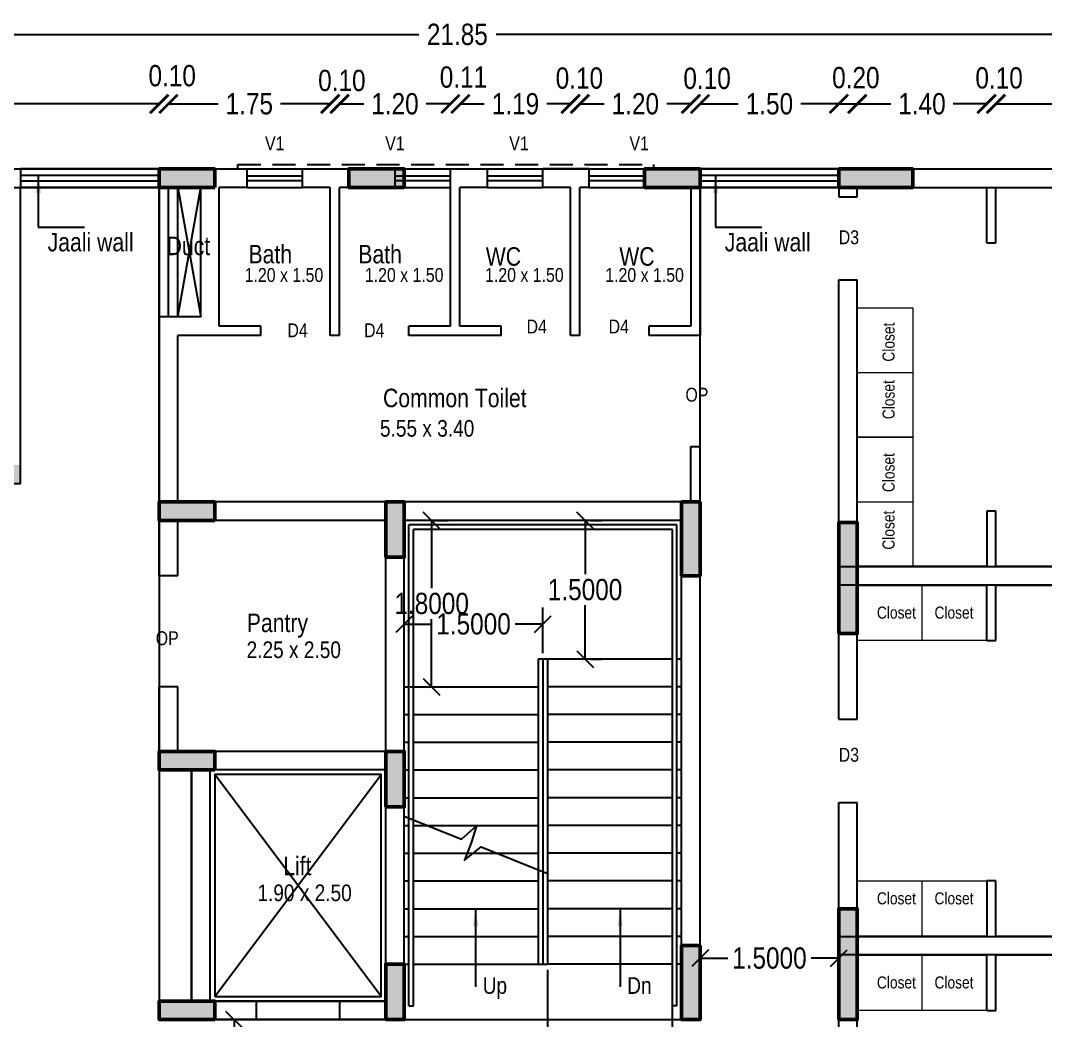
# Model space of a CAD drawing. Header units: metres. Extents: x -488 to 19274, y 1106 to 2071.
# Drawn here: x 19154.23 to 19165.32, y 1118.04 to 1128.86 of the extents above; entities that cross this region are included whole.
import ezdxf

# ---------------------------------------------------------------- set-up
doc = ezdxf.new("R2010")
doc.units = ezdxf.units.M
doc.header["$MEASUREMENT"] = 0
doc.linetypes.add('HIDDEN', pattern=[0.375, 0.25, -0.125])
for name, color, linetype in [('0 @ 1 (2)', 7, 'Continuous'), ('BLK_1_FLR_2_CARPET_AREA', 17, 'Continuous'), ('BLK_1_FLR_2_EXIT_WIDTH_DOOR', 2, 'Continuous'), ('BLK_1_FLR_2_LIFT_1', 30, 'Continuous'), ('BLK_1_FLR_2_REGULAR_ROOM_0', 117, 'Continuous'), ('WALL', 251, 'Continuous')]:
    doc.layers.add(name, color=color, linetype=linetype)
doc.layers.add('BLK_1_FLR_2_BLT_UP_AREA', color=17, linetype='Continuous', plot=False)
for name, color, linetype, lineweight in [('COL', 1, 'Continuous', 50), ('Hatch', 8, 'Continuous', 5), ('Joinery', 5, 'Continuous', 9)]:
    doc.layers.add(name, color=color, linetype=linetype, lineweight=lineweight)
doc.layers.add('DA-Furnitures', color=24, linetype='Continuous', lineweight=13, plot=False)
doc.styles.add('CODE', font='swissc.ttf', dxfattribs={"height": 0.25})
doc.styles.get("Standard").update_dxf_attribs({"font": 'swissc.ttf', "height": 0.23})
doc.dimstyles.new('OUTER', dxfattribs={"dimscale": 0, "dimtxt": 0.3, "dimasz": 0.18, "dimexe": 0.18, "dimexo": 0.0625, "dimgap": 0.09, "dimtad": 0, "dimzin": 0, "dimdsep": 46, "dimtxsty": 'CODE', "dimcen": 0.09, "dimse1": 1, "dimse2": 1, "dimclrd": 8, "dimclrt": 1, "dimadec": 0, "dimazin": 0, "dimtfac": 1, "dimtofl": 0, "dimtmove": 0, "dimatfit": 3, "dimfxl": 0, "dimtolj": 1, "dimtzin": 0, "dimarcsym": 0})
doc.dimstyles.get("Standard").update_dxf_attribs({"dimtxt": 1, "dimasz": 0.18, "dimexe": 0.18, "dimexo": 0.0625, "dimgap": 0.09, "dimtad": 0, "dimtih": 1, "dimtoh": 1, "dimdec": 4, "dimzin": 0, "dimdsep": 46, "dimtxsty": 'Standard', "dimcen": 0.09, "dimadec": 0, "dimazin": 0, "dimtfac": 1, "dimtdec": 4, "dimtofl": 0, "dimtmove": 0, "dimatfit": 3, "dimfxl": 0, "dimtolj": 1, "dimtzin": 0, "dimarcsym": 0})
doc.dimstyles.new('STANDARD$0', dxfattribs={"dimtxt": 7, "dimasz": 3, "dimexe": 3, "dimexo": 1, "dimgap": 1.5, "dimtad": 1, "dimdec": 1, "dimzin": 1, "dimdsep": 46, "dimlunit": 4, "dimtxsty": 'Standard', "dimblk": 'OBLIQUE', "dimcen": 0.09375, "dimdle": 1, "dimclrd": 8, "dimclre": 8, "dimclrt": 7, "dimadec": 1, "dimazin": 0, "dimtfac": 1, "dimtdec": 1, "dimtix": 1, "dimtmove": 2, "dimatfit": 3, "dimldrblk": 'ARCHTICK', "dimfxl": 0, "dimfrac": 2, "dimtolj": 1, "dimtzin": 0, "dimarcsym": 0})

# ---------------------------------------------------------------- blocks, each defined once
blk = doc.blocks.new('_OBLIQUE')
at = {"color": 0, "linetype": 'ByBlock'}
blk.add_line((-0.5, -0.5), (0.5, 0.5), dxfattribs=at)
blk = doc.blocks.new('*D261')
at = {"lineweight": -2}
for p, q in [((19158.678, 1123.454), (19158.678, 1122.722)), ((19158.701, 1123.454), (19158.858, 1123.454)), ((19158.678, 1121.654), (19158.678, 1122.386)), ((19158.444, 1121.654), (19158.858, 1121.654))]:
    blk.add_line(p, q, dxfattribs=at)
at = {"layer": 'Defpoints', "color": 0}
for p in [(19158.638, 1123.454), (19158.381, 1121.654), (19158.678, 1121.654)]:
    blk.add_point(p, dxfattribs=at)
at = {"lineweight": -2, "xscale": 0.18, "yscale": 0.18, "zscale": 0.18}
for p, rotation in [((19158.678, 1123.454), 90), ((19158.678, 1121.654), 270)]:
    blk.add_blockref('_OBLIQUE', p, dxfattribs=dict(at, rotation=rotation))
at = {"insert": (19158.678, 1122.554), "char_height": 0.23, "attachment_point": 5}
blk.add_mtext('\\A1;1.8000', dxfattribs=at)
blk = doc.blocks.new('*D178')
at = {"lineweight": -2}
for p, q in [((19161.581, 1118.792), (19161.581, 1118.539)), ((19163.081, 1118.792), (19163.081, 1118.539)), ((19161.581, 1118.719), (19161.881, 1118.719)), ((19163.081, 1118.719), (19162.782, 1118.719))]:
    blk.add_line(p, q, dxfattribs=at)
at = {"layer": 'Defpoints', "color": 0}
for p in [(19161.581, 1118.854), (19163.081, 1118.854), (19163.081, 1118.719)]:
    blk.add_point(p, dxfattribs=at)
at = {"lineweight": -2, "xscale": 0.18, "yscale": 0.18, "zscale": 0.18, "rotation": 180}
blk.add_blockref('_OBLIQUE', (19161.581, 1118.719), dxfattribs=at)
at = {"lineweight": -2, "xscale": 0.18, "yscale": 0.18, "zscale": 0.18}
blk.add_blockref('_OBLIQUE', (19163.081, 1118.719), dxfattribs=at)
at = {"insert": (19162.331, 1118.719), "char_height": 0.23, "attachment_point": 5}
blk.add_mtext('\\A1;1.5000', dxfattribs=at)
blk = doc.blocks.new('*D179')
at = {"lineweight": -2}
for p, q in [((19156.654, 1118.054), (19156.361, 1118.054)), ((19156.541, 1118.054), (19156.541, 1117.222)), ((19156.541, 1116.054), (19156.541, 1116.886)), ((19156.654, 1116.054), (19156.361, 1116.054))]:
    blk.add_line(p, q, dxfattribs=at)
at = {"layer": 'Defpoints', "color": 0}
for p in [(19156.541, 1118.054), (19156.716, 1118.054), (19156.716, 1116.054)]:
    blk.add_point(p, dxfattribs=at)
at = {"lineweight": -2, "xscale": 0.18, "yscale": 0.18, "zscale": 0.18}
for p, rotation in [((19156.541, 1118.054), 90), ((19156.541, 1116.054), 270)]:
    blk.add_blockref('_OBLIQUE', p, dxfattribs=dict(at, rotation=rotation))
at = {"insert": (19156.541, 1117.054), "char_height": 0.23, "attachment_point": 5}
blk.add_mtext('\\A1;2.0000', dxfattribs=at)
blk = doc.blocks.new('A$C4303148A')
at = {"layer": 'DA-Furnitures'}
for p, q in [((0.9, 3.4), (0.9, 4)), ((0.9, 0.2), (0.9, 0.8))]:
    blk.add_line(p, q, dxfattribs=at)
for points in [[(1.6, 3.4), (0.2, 3.4), (0.2, 4), (1.6, 4)], [(1.6, 0.2), (0.2, 0.2), (0.2, 0.8), (1.6, 0.8)]]:
    blk.add_lwpolyline(points, close=True, dxfattribs=at)
at = {"layer": 'Joinery'}
for p, q in [((6.6, 3.18), (6.6, 1.03)), ((6.67, 1.03), (6.67, 3.18)), ((6.73, 1.03), (6.73, 3.18)), ((6.8, 3.18), (6.8, 1.03))]:
    blk.add_line(p, q, dxfattribs=at)
at = {"layer": 'WALL'}
for p, q in [((0, 4.2), (6.8, 4.2)), ((0, 2.55), (0, 4.2)), ((6.8, 4.2), (6.8, 3.18)), ((0.2, 4), (1.6, 4)), ((0.2, 2.55), (0.2, 4)), ((1.6, 3.4), (1.6, 4)), ((1.7, 4), (6.6, 4)), ((1.7, 3.4), (1.7, 4)), ((6.6, 4), (6.6, 3.18)), ((1.6, 3.4), (1.7, 3.4)), ((6.6, 3.18), (6.8, 3.18)), ((0, 2.55), (0.2, 2.55)), ((0, 0), (0, 1.65)), ((0, 1.65), (0.2, 1.65)), ((0, 1.65), (0.2, 1.65)), ((0.2, 0.2), (0.2, 1.65)), ((6.6, 1.03), (6.6, 0.2)), ((6.6, 1.03), (6.8, 1.03)), ((6.8, 1.03), (6.8, 0)), ((1.6, 0.8), (1.6, 0.2)), ((1.7, 0.8), (1.6, 0.8)), ((1.7, 0.2), (1.7, 0.8)), ((1.6, 0.2), (0.2, 0.2)), ((6.6, 0.2), (1.7, 0.2)), ((6.8, 0), (0, 0))]:
    blk.add_line(p, q, dxfattribs=at)
blk = doc.blocks.new('A$C3B793707')
at = {"layer": 'WALL'}
blk.add_blockref('A$C4303148A', (0, 0), dxfattribs=at)
blk = doc.blocks.new('zw$52C5')
at = {"layer": 'DA-Furnitures'}
for p, q in [((0.2, 2.3), (0.8, 2.3)), ((0.2, 0.9), (0.8, 0.9))]:
    blk.add_line(p, q, dxfattribs=at)
for points in [[(0.2, 1.6), (0.2, 3), (0.8, 3), (0.8, 1.6)], [(0.2, 0.2), (0.2, 1.6), (0.8, 1.6), (0.8, 0.2)]]:
    blk.add_lwpolyline(points, close=True, dxfattribs=at)
at = {"layer": 'Joinery'}
for p, q in [((6.6, 3.18), (6.6, 1.03)), ((6.67, 1.03), (6.67, 3.18)), ((6.73, 1.03), (6.73, 3.18)), ((6.8, 3.18), (6.8, 1.03))]:
    blk.add_line(p, q, dxfattribs=at)
at = {"layer": 'WALL'}
for p, q in [((0, 4.5), (6.8, 4.5)), ((0, 4.5), (0, 4.2)), ((6.8, 4.5), (6.8, 3.18)), ((0.2, 4.3), (1.6, 4.3)), ((0.2, 4.2), (0.2, 4.3)), ((1.6, 3.7), (1.6, 4.3)), ((1.7, 4.3), (6.6, 4.3)), ((1.7, 3.7), (1.7, 4.3)), ((6.6, 4.3), (6.6, 3.18)), ((0, 4.2), (0.2, 4.2)), ((1.6, 3.7), (1.7, 3.7)), ((0, 0), (0, 3.3)), ((0, 3.3), (0.2, 3.3)), ((0, 3.3), (0.2, 3.3)), ((0.2, 0.2), (0.2, 3.3)), ((6.6, 3.18), (6.8, 3.18)), ((6.6, 1.03), (6.6, 0.2)), ((6.6, 1.03), (6.8, 1.03)), ((6.8, 1.03), (6.8, 0)), ((1.6, 0.8), (1.6, 0.2)), ((1.7, 0.8), (1.6, 0.8)), ((1.7, 0.2), (1.7, 0.8)), ((1.6, 0.2), (0.2, 0.2)), ((6.6, 0.2), (1.7, 0.2)), ((6.8, 0), (0, 0))]:
    blk.add_line(p, q, dxfattribs=at)
blk = doc.blocks.new('*D181')
at = {"lineweight": -2}
for p, q in [((19158.381, 1122.017), (19158.381, 1122.513)), ((19159.881, 1122.017), (19159.881, 1122.513)), ((19158.381, 1122.333), (19158.681, 1122.333)), ((19159.881, 1122.333), (19159.582, 1122.333))]:
    blk.add_line(p, q, dxfattribs=at)
at = {"layer": 'Defpoints', "color": 0}
for p in [(19159.881, 1122.333), (19158.381, 1121.954), (19159.881, 1121.954)]:
    blk.add_point(p, dxfattribs=at)
at = {"lineweight": -2, "xscale": 0.18, "yscale": 0.18, "zscale": 0.18, "rotation": 180}
blk.add_blockref('_OBLIQUE', (19158.381, 1122.333), dxfattribs=at)
at = {"lineweight": -2, "xscale": 0.18, "yscale": 0.18, "zscale": 0.18}
blk.add_blockref('_OBLIQUE', (19159.881, 1122.333), dxfattribs=at)
at = {"insert": (19159.131, 1122.333), "char_height": 0.23, "attachment_point": 5}
blk.add_mtext('\\A1;1.5000', dxfattribs=at)
blk = doc.blocks.new('*D182')
at = {"lineweight": -2}
for p, q in [((19160.337, 1123.454), (19160.337, 1122.872)), ((19160.399, 1123.454), (19160.517, 1123.454)), ((19160.337, 1121.954), (19160.337, 1122.536)), ((19160.399, 1121.954), (19160.517, 1121.954))]:
    blk.add_line(p, q, dxfattribs=at)
at = {"layer": 'Defpoints', "color": 0}
for p in [(19160.337, 1123.454), (19160.337, 1123.454), (19160.337, 1121.954)]:
    blk.add_point(p, dxfattribs=at)
at = {"lineweight": -2, "xscale": 0.18, "yscale": 0.18, "zscale": 0.18}
for p, rotation in [((19160.337, 1123.454), 90), ((19160.337, 1121.954), 270)]:
    blk.add_blockref('_OBLIQUE', p, dxfattribs=dict(at, rotation=rotation))
at = {"insert": (19160.337, 1122.704), "char_height": 0.23, "attachment_point": 5}
blk.add_mtext('\\A1;1.5000', dxfattribs=at)
blk = doc.blocks.new('zw$3395')
at = {"layer": 'Hatch'}
h = blk.add_hatch(color=256, dxfattribs=at)
h.dxf.hatch_style = 1
h.paths.add_polyline_path([(15.05, 12.675), (15.05, 11.475), (15.25, 11.475), (15.25, 12.675)])
h.paths.add_polyline_path([(21.65, 12.661), (21.65, 11.461), (21.85, 11.461), (21.85, 12.661)])
h.paths.add_polyline_path([(15.05, 8.5), (15.05, 7.3), (15.25, 7.3), (15.25, 8.5)])
h.paths.add_polyline_path([(21.65, 8.5), (21.65, 7.3), (21.85, 7.3), (21.85, 8.5)])
h.paths.add_polyline_path([(15.05, 4.675), (15.05, 3.475), (15.25, 3.475), (15.25, 4.675)])
h.paths.add_polyline_path([(21.65, 4.675), (21.65, 3.475), (21.85, 3.475), (21.85, 4.675)])
h.paths.add_polyline_path([(0, 3.5), (0, 3.3), (0.8, 3.3), (0.8, 3.5)])
h.paths.add_polyline_path([(4.5, 3.5), (4.5, 3.3), (5.3, 3.3), (5.3, 3.5)])
h.paths.add_polyline_path([(15.05, 16.5), (15.05, 16.3), (15.85, 16.3), (15.85, 16.5)])
h.paths.add_polyline_path([(0, 0.2), (0, 0), (0.8, 0), (0.8, 0.2)])
h.paths.add_polyline_path([(5.4, 0.2), (5.4, 0), (6.2, 0), (6.2, 0.2)])
h.paths.add_polyline_path([(0, 6.8), (0, 6.6), (0.8, 6.6), (0.8, 6.8)])
h.paths.add_polyline_path([(5.4, 6.8), (5.4, 6.6), (6.2, 6.6), (6.2, 6.8)])
h.paths.add_polyline_path([(21.05, 16.5), (21.05, 16.3), (21.85, 16.3), (21.85, 16.5)])
h.paths.add_polyline_path([(13.35, 12.1), (13.35, 12.9), (13.55, 12.9), (13.55, 12.1)])
h.paths.add_polyline_path([(4.5, 9.8), (4.5, 10), (5.3, 10), (5.3, 9.8)])
h.paths.add_polyline_path([(0, 10), (0, 9.8), (0.8, 9.8), (0.8, 10)])
h.paths.add_polyline_path([(13.35, 7.3), (13.35, 8.1), (13.55, 8.1), (13.55, 7.3)])
h.paths.add_polyline_path([(15.05, 0.2), (15.05, 0), (15.85, 0), (15.85, 0.2)])
h.paths.add_polyline_path([(21.05, 0.2), (21.05, 0), (21.85, 0), (21.85, 0.2)])
h.paths.add_polyline_path([(7.7, 5.1), (7.7, 5.3), (8.3, 5.3), (8.3, 5.1)])
h.paths.add_polyline_path([(7.7, 7.5), (7.7, 7.3), (8.3, 7.3), (8.3, 7.5)])
h.paths.add_polyline_path([(7.7, 10), (7.7, 10.2), (8.3, 10.2), (8.3, 10)])
h.paths.add_polyline_path([(10.15, 7.3), (10.15, 7.9), (10.35, 7.9), (10.35, 7.3)])
h.paths.add_polyline_path([(7.7, 0), (7.7, 0.2), (8.3, 0.2), (8.3, 0)])
h.paths.add_polyline_path([(3.1, 13.3), (3.1, 13.1), (3.7, 13.1), (3.7, 13.3)])
h.paths.add_polyline_path([(0, 13.1), (0, 13.3), (0.6, 13.3), (0.6, 13.1)])
h.paths.add_polyline_path([(5.6, 13.1), (5.6, 13.3), (6.2, 13.3), (6.2, 13.1)])
h.paths.add_polyline_path([(10.15, 10.2), (10.15, 9.6), (10.35, 9.6), (10.35, 10.2)])
h.paths.add_polyline_path([(7.7, 12.7), (7.7, 12.9), (8.3, 12.9), (8.3, 12.7)])
h.paths.add_polyline_path([(10.15, 12.3), (10.15, 12.9), (10.35, 12.9), (10.35, 12.3)])
h.paths.add_polyline_path([(12.95, 5.3), (12.95, 5.1), (13.55, 5.1), (13.55, 5.3)])
h.paths.add_polyline_path([(7.7, 16.3), (7.7, 16.5), (8.3, 16.5), (8.3, 16.3)])
h.paths.add_polyline_path([(9.75, 16.3), (9.75, 16.5), (10.35, 16.5), (10.35, 16.3)])
h.paths.add_polyline_path([(3.1, 16.3), (3.1, 16.5), (3.7, 16.5), (3.7, 16.3)])
h.paths.add_polyline_path([(0, 16.3), (0, 16.5), (0.6, 16.5), (0.6, 16.3)])
h.paths.add_polyline_path([(12.95, 16.3), (12.95, 16.5), (13.55, 16.5), (13.55, 16.3)])
h.paths.add_polyline_path([(12.95, 0), (12.95, 0.2), (13.55, 0.2), (13.55, 0)])
at = {"layer": 'COL'}
for points in [[(8.3, 16.3), (7.7, 16.3), (7.7, 16.5), (8.3, 16.5)], [(10.35, 16.3), (9.75, 16.3), (9.75, 16.5), (10.35, 16.5)], [(13.55, 16.3), (12.95, 16.3), (12.95, 16.5), (13.55, 16.5)], [(15.05, 16.5), (15.85, 16.5), (15.85, 16.3), (15.05, 16.3)], [(8.3, 12.7), (7.7, 12.7), (7.7, 12.9), (8.3, 12.9)], [(10.15, 12.3), (10.15, 12.9), (10.35, 12.9), (10.35, 12.3)], [(13.55, 12.9), (13.55, 12.1), (13.35, 12.1), (13.35, 12.9)], [(15.05, 11.475), (15.25, 11.475), (15.25, 12.675), (15.05, 12.675)], [(8.3, 10), (7.7, 10), (7.7, 10.2), (8.3, 10.2)], [(10.15, 9.6), (10.15, 10.2), (10.35, 10.2), (10.35, 9.6)], [(15.05, 7.3), (15.25, 7.3), (15.25, 8.5), (15.05, 8.5)], [(13.55, 8.1), (13.55, 7.3), (13.35, 7.3), (13.35, 8.1)], [(10.15, 7.3), (10.15, 7.9), (10.35, 7.9), (10.35, 7.3)], [(8.3, 7.3), (7.7, 7.3), (7.7, 7.5), (8.3, 7.5)]]:
    blk.add_lwpolyline(points, close=True, dxfattribs=at)
blk = doc.blocks.new('*D175')
at = {"layer": 'BLK_1_FLR_2_EXIT_WIDTH_DOOR', "color": 0, "lineweight": -2}
for p, q in [((19159.931, 1118.592), (19159.931, 1117.688)), ((19161.281, 1118.592), (19161.281, 1117.688)), ((19160.111, 1117.868), (19160.44, 1117.868)), ((19161.101, 1117.868), (19160.78, 1117.868))]:
    blk.add_line(p, q, dxfattribs=at)
at = {"layer": 'BLK_1_FLR_2_EXIT_WIDTH_DOOR', "color": 0}
for points in [[(19160.111, 1117.898), (19160.111, 1117.838), (19159.931, 1117.868)], [(19161.101, 1117.898), (19161.101, 1117.838), (19161.281, 1117.868)]]:
    blk.add_solid(points, dxfattribs=at)
at = {"layer": 'Defpoints', "color": 0}
for p in [(19159.931, 1118.654), (19161.281, 1118.654), (19161.281, 1117.868)]:
    blk.add_point(p, dxfattribs=at)
at = {"layer": 'BLK_1_FLR_2_EXIT_WIDTH_DOOR', "color": 0, "insert": (19160.61, 1117.868), "char_height": 0.23, "attachment_point": 5}
blk.add_mtext('\\A1;{\\H0.2x;1.3500}', dxfattribs=at)
blk = doc.blocks.new('_ArchTick')
at = {"const_width": 0.15}
blk.add_lwpolyline([(-0.5, -0.5), (0.5, 0.5)], dxfattribs=at)
blk = doc.blocks.new('*D399')
at = {"lineweight": -2}
for p, q in [((19148.231, 1127.958), (19151.638, 1127.958)), ((19155.731, 1127.958), (19152.324, 1127.958))]:
    blk.add_line(p, q, dxfattribs=at)
at = {"layer": 'Defpoints', "color": 0}
for p in [(19155.731, 1127.958), (19155.731, 1127.054), (19148.231, 1126.937)]:
    blk.add_point(p, dxfattribs=at)
at = {"lineweight": -2, "xscale": 0.2, "yscale": 0.2, "zscale": 0.2, "rotation": 180}
blk.add_blockref('_ArchTick', (19148.231, 1127.958), dxfattribs=at)
at = {"lineweight": -2, "xscale": 0.2, "yscale": 0.2, "zscale": 0.2}
blk.add_blockref('_ArchTick', (19155.731, 1127.958), dxfattribs=at)
at = {"insert": (19151.981, 1127.958), "char_height": 0.23, "attachment_point": 5}
blk.add_mtext('\\A1;7.50', dxfattribs=at)
blk = doc.blocks.new('*D400')
at = {"lineweight": -2}
for p, q in [((19155.731, 1127.958), (19155.531, 1127.958)), ((19155.831, 1127.958), (19156.031, 1127.958))]:
    blk.add_line(p, q, dxfattribs=at)
at = {"layer": 'Defpoints', "color": 0}
for p in [(19155.831, 1127.958), (19155.731, 1127.054), (19155.831, 1127.054)]:
    blk.add_point(p, dxfattribs=at)
at = {"lineweight": -2, "xscale": 0.2, "yscale": 0.2, "zscale": 0.2}
blk.add_blockref('_ArchTick', (19155.731, 1127.958), dxfattribs=at)
at = {"lineweight": -2, "xscale": 0.2, "yscale": 0.2, "zscale": 0.2, "rotation": 180}
blk.add_blockref('_ArchTick', (19155.831, 1127.958), dxfattribs=at)
at = {"insert": (19155.872, 1128.262), "char_height": 0.23, "attachment_point": 5}
blk.add_mtext('\\A1;0.10', dxfattribs=at)
blk = doc.blocks.new('*D401')
at = {"lineweight": -2}
for p, q in [((19155.831, 1127.958), (19156.369, 1127.958)), ((19157.581, 1127.958), (19157.043, 1127.958))]:
    blk.add_line(p, q, dxfattribs=at)
at = {"layer": 'Defpoints', "color": 0}
for p in [(19157.581, 1127.958), (19155.831, 1127.054), (19157.581, 1127.054)]:
    blk.add_point(p, dxfattribs=at)
at = {"lineweight": -2, "xscale": 0.2, "yscale": 0.2, "zscale": 0.2, "rotation": 180}
blk.add_blockref('_ArchTick', (19155.831, 1127.958), dxfattribs=at)
at = {"lineweight": -2, "xscale": 0.2, "yscale": 0.2, "zscale": 0.2}
blk.add_blockref('_ArchTick', (19157.581, 1127.958), dxfattribs=at)
at = {"insert": (19156.706, 1127.958), "char_height": 0.23, "attachment_point": 5}
blk.add_mtext('\\A1;1.75', dxfattribs=at)
blk = doc.blocks.new('*D402')
at = {"lineweight": -2}
for p, q in [((19157.581, 1127.958), (19157.381, 1127.958)), ((19157.681, 1127.958), (19157.881, 1127.958))]:
    blk.add_line(p, q, dxfattribs=at)
at = {"layer": 'Defpoints', "color": 0}
for p in [(19157.681, 1127.958), (19157.581, 1127.054), (19157.681, 1127.054)]:
    blk.add_point(p, dxfattribs=at)
at = {"lineweight": -2, "xscale": 0.2, "yscale": 0.2, "zscale": 0.2}
blk.add_blockref('_ArchTick', (19157.581, 1127.958), dxfattribs=at)
at = {"lineweight": -2, "xscale": 0.2, "yscale": 0.2, "zscale": 0.2, "rotation": 180}
blk.add_blockref('_ArchTick', (19157.681, 1127.958), dxfattribs=at)
at = {"insert": (19157.707, 1128.21), "char_height": 0.23, "attachment_point": 5}
blk.add_mtext('\\A1;0.10', dxfattribs=at)
blk = doc.blocks.new('*D403')
at = {"lineweight": -2}
for p, q in [((19157.681, 1127.958), (19157.943, 1127.958)), ((19158.881, 1127.958), (19158.62, 1127.958))]:
    blk.add_line(p, q, dxfattribs=at)
at = {"layer": 'Defpoints', "color": 0}
for p in [(19158.881, 1127.958), (19157.681, 1127.054), (19158.881, 1127.054)]:
    blk.add_point(p, dxfattribs=at)
at = {"lineweight": -2, "xscale": 0.2, "yscale": 0.2, "zscale": 0.2, "rotation": 180}
blk.add_blockref('_ArchTick', (19157.681, 1127.958), dxfattribs=at)
at = {"lineweight": -2, "xscale": 0.2, "yscale": 0.2, "zscale": 0.2}
blk.add_blockref('_ArchTick', (19158.881, 1127.958), dxfattribs=at)
at = {"insert": (19158.281, 1127.958), "char_height": 0.23, "attachment_point": 5}
blk.add_mtext('\\A1;1.20', dxfattribs=at)
blk = doc.blocks.new('*D404')
at = {"lineweight": -2}
for p, q in [((19158.881, 1127.958), (19158.681, 1127.958)), ((19158.989, 1127.958), (19159.189, 1127.958))]:
    blk.add_line(p, q, dxfattribs=at)
at = {"layer": 'Defpoints', "color": 0}
for p in [(19158.989, 1127.958), (19158.881, 1127.054), (19158.989, 1127.054)]:
    blk.add_point(p, dxfattribs=at)
at = {"lineweight": -2, "xscale": 0.2, "yscale": 0.2, "zscale": 0.2}
blk.add_blockref('_ArchTick', (19158.881, 1127.958), dxfattribs=at)
at = {"lineweight": -2, "xscale": 0.2, "yscale": 0.2, "zscale": 0.2, "rotation": 180}
blk.add_blockref('_ArchTick', (19158.989, 1127.958), dxfattribs=at)
at = {"insert": (19159.022, 1128.247), "char_height": 0.23, "attachment_point": 5}
blk.add_mtext('\\A1;0.11', dxfattribs=at)
blk = doc.blocks.new('*D405')
at = {"lineweight": -2}
for p, q in [((19158.989, 1127.958), (19159.247, 1127.958)), ((19160.181, 1127.958), (19159.923, 1127.958))]:
    blk.add_line(p, q, dxfattribs=at)
at = {"layer": 'Defpoints', "color": 0}
for p in [(19160.181, 1127.958), (19158.989, 1127.054), (19160.181, 1127.054)]:
    blk.add_point(p, dxfattribs=at)
at = {"lineweight": -2, "xscale": 0.2, "yscale": 0.2, "zscale": 0.2, "rotation": 180}
blk.add_blockref('_ArchTick', (19158.989, 1127.958), dxfattribs=at)
at = {"lineweight": -2, "xscale": 0.2, "yscale": 0.2, "zscale": 0.2}
blk.add_blockref('_ArchTick', (19160.181, 1127.958), dxfattribs=at)
at = {"insert": (19159.585, 1127.958), "char_height": 0.23, "attachment_point": 5}
blk.add_mtext('\\A1;1.19', dxfattribs=at)
blk = doc.blocks.new('*D406')
at = {"lineweight": -2}
for p, q in [((19160.181, 1127.958), (19159.981, 1127.958)), ((19160.281, 1127.958), (19160.481, 1127.958))]:
    blk.add_line(p, q, dxfattribs=at)
at = {"layer": 'Defpoints', "color": 0}
for p in [(19160.281, 1127.958), (19160.181, 1127.054), (19160.281, 1127.054)]:
    blk.add_point(p, dxfattribs=at)
at = {"lineweight": -2, "xscale": 0.2, "yscale": 0.2, "zscale": 0.2}
blk.add_blockref('_ArchTick', (19160.181, 1127.958), dxfattribs=at)
at = {"lineweight": -2, "xscale": 0.2, "yscale": 0.2, "zscale": 0.2, "rotation": 180}
blk.add_blockref('_ArchTick', (19160.281, 1127.958), dxfattribs=at)
at = {"insert": (19160.276, 1128.236), "char_height": 0.23, "attachment_point": 5}
blk.add_mtext('\\A1;0.10', dxfattribs=at)
blk = doc.blocks.new('*D407')
at = {"lineweight": -2}
for p, q in [((19160.281, 1127.958), (19160.543, 1127.958)), ((19161.481, 1127.958), (19161.22, 1127.958))]:
    blk.add_line(p, q, dxfattribs=at)
at = {"layer": 'Defpoints', "color": 0}
for p in [(19161.481, 1127.958), (19160.281, 1127.054), (19161.481, 1127.054)]:
    blk.add_point(p, dxfattribs=at)
at = {"lineweight": -2, "xscale": 0.2, "yscale": 0.2, "zscale": 0.2, "rotation": 180}
blk.add_blockref('_ArchTick', (19160.281, 1127.958), dxfattribs=at)
at = {"lineweight": -2, "xscale": 0.2, "yscale": 0.2, "zscale": 0.2}
blk.add_blockref('_ArchTick', (19161.481, 1127.958), dxfattribs=at)
at = {"insert": (19160.881, 1127.958), "char_height": 0.23, "attachment_point": 5}
blk.add_mtext('\\A1;1.20', dxfattribs=at)
blk = doc.blocks.new('*D408')
at = {"lineweight": -2}
for p, q in [((19161.481, 1127.958), (19161.281, 1127.958)), ((19161.581, 1127.958), (19161.781, 1127.958))]:
    blk.add_line(p, q, dxfattribs=at)
at = {"layer": 'Defpoints', "color": 0}
for p in [(19161.581, 1127.958), (19161.481, 1127.054), (19161.581, 1127.054)]:
    blk.add_point(p, dxfattribs=at)
at = {"lineweight": -2, "xscale": 0.2, "yscale": 0.2, "zscale": 0.2}
blk.add_blockref('_ArchTick', (19161.481, 1127.958), dxfattribs=at)
at = {"lineweight": -2, "xscale": 0.2, "yscale": 0.2, "zscale": 0.2, "rotation": 180}
blk.add_blockref('_ArchTick', (19161.581, 1127.958), dxfattribs=at)
at = {"insert": (19161.657, 1128.233), "char_height": 0.23, "attachment_point": 5}
blk.add_mtext('\\A1;0.10', dxfattribs=at)
blk = doc.blocks.new('*D409')
at = {"lineweight": -2}
for p, q in [((19161.581, 1127.958), (19161.993, 1127.958)), ((19163.081, 1127.958), (19162.67, 1127.958))]:
    blk.add_line(p, q, dxfattribs=at)
at = {"layer": 'Defpoints', "color": 0}
for p in [(19163.081, 1127.958), (19161.581, 1127.054), (19163.081, 1127.054)]:
    blk.add_point(p, dxfattribs=at)
at = {"lineweight": -2, "xscale": 0.2, "yscale": 0.2, "zscale": 0.2, "rotation": 180}
blk.add_blockref('_ArchTick', (19161.581, 1127.958), dxfattribs=at)
at = {"lineweight": -2, "xscale": 0.2, "yscale": 0.2, "zscale": 0.2}
blk.add_blockref('_ArchTick', (19163.081, 1127.958), dxfattribs=at)
at = {"insert": (19162.331, 1127.958), "char_height": 0.23, "attachment_point": 5}
blk.add_mtext('\\A1;1.50', dxfattribs=at)
blk = doc.blocks.new('*D410')
at = {"lineweight": -2}
blk.add_line((19163.081, 1127.958), (19163.281, 1127.958), dxfattribs=at)
at = {"layer": 'Defpoints', "color": 0}
for p in [(19163.281, 1127.958), (19163.081, 1127.054), (19163.281, 1127.054)]:
    blk.add_point(p, dxfattribs=at)
at = {"lineweight": -2, "xscale": 0.2, "yscale": 0.2, "zscale": 0.2, "rotation": 180}
blk.add_blockref('_ArchTick', (19163.081, 1127.958), dxfattribs=at)
at = {"lineweight": -2, "xscale": 0.2, "yscale": 0.2, "zscale": 0.2}
blk.add_blockref('_ArchTick', (19163.281, 1127.958), dxfattribs=at)
at = {"insert": (19163.266, 1128.241), "char_height": 0.23, "attachment_point": 5}
blk.add_mtext('\\A1;0.20', dxfattribs=at)
blk = doc.blocks.new('*D411')
at = {"lineweight": -2}
for p, q in [((19163.281, 1127.958), (19163.643, 1127.958)), ((19164.681, 1127.958), (19164.32, 1127.958))]:
    blk.add_line(p, q, dxfattribs=at)
at = {"layer": 'Defpoints', "color": 0}
for p in [(19164.681, 1127.958), (19163.281, 1127.054), (19164.681, 1127.054)]:
    blk.add_point(p, dxfattribs=at)
at = {"lineweight": -2, "xscale": 0.2, "yscale": 0.2, "zscale": 0.2, "rotation": 180}
blk.add_blockref('_ArchTick', (19163.281, 1127.958), dxfattribs=at)
at = {"lineweight": -2, "xscale": 0.2, "yscale": 0.2, "zscale": 0.2}
blk.add_blockref('_ArchTick', (19164.681, 1127.958), dxfattribs=at)
at = {"insert": (19163.981, 1127.958), "char_height": 0.23, "attachment_point": 5}
blk.add_mtext('\\A1;1.40', dxfattribs=at)
blk = doc.blocks.new('*D412')
at = {"lineweight": -2}
for p, q in [((19164.681, 1127.958), (19164.481, 1127.958)), ((19164.781, 1127.958), (19164.981, 1127.958))]:
    blk.add_line(p, q, dxfattribs=at)
at = {"layer": 'Defpoints', "color": 0}
for p in [(19164.781, 1127.958), (19164.681, 1127.054), (19164.781, 1127.054)]:
    blk.add_point(p, dxfattribs=at)
at = {"lineweight": -2, "xscale": 0.2, "yscale": 0.2, "zscale": 0.2}
blk.add_blockref('_ArchTick', (19164.681, 1127.958), dxfattribs=at)
at = {"lineweight": -2, "xscale": 0.2, "yscale": 0.2, "zscale": 0.2, "rotation": 180}
blk.add_blockref('_ArchTick', (19164.781, 1127.958), dxfattribs=at)
at = {"insert": (19164.815, 1128.238), "char_height": 0.23, "attachment_point": 5}
blk.add_mtext('\\A1;0.10', dxfattribs=at)
blk = doc.blocks.new('*D413')
at = {"lineweight": -2}
for p, q in [((19164.781, 1127.958), (19166.886, 1127.958)), ((19169.681, 1127.958), (19167.576, 1127.958))]:
    blk.add_line(p, q, dxfattribs=at)
at = {"layer": 'Defpoints', "color": 0}
for p in [(19169.681, 1127.958), (19164.781, 1127.054), (19169.681, 1127.054)]:
    blk.add_point(p, dxfattribs=at)
at = {"lineweight": -2, "xscale": 0.2, "yscale": 0.2, "zscale": 0.2, "rotation": 180}
blk.add_blockref('_ArchTick', (19164.781, 1127.958), dxfattribs=at)
at = {"lineweight": -2, "xscale": 0.2, "yscale": 0.2, "zscale": 0.2}
blk.add_blockref('_ArchTick', (19169.681, 1127.958), dxfattribs=at)
at = {"insert": (19167.231, 1127.958), "char_height": 0.23, "attachment_point": 5}
blk.add_mtext('\\A1;4.90', dxfattribs=at)
blk = doc.blocks.new('*D416')
at = {"lineweight": -2}
for p, q in [((19148.031, 1128.709), (19158.539, 1128.709)), ((19169.881, 1128.709), (19159.374, 1128.709))]:
    blk.add_line(p, q, dxfattribs=at)
at = {"layer": 'Defpoints', "color": 0}
for p in [(19169.881, 1128.709), (19148.031, 1127.254), (19169.881, 1127.254)]:
    blk.add_point(p, dxfattribs=at)
at = {"lineweight": -2, "xscale": 0.2, "yscale": 0.2, "zscale": 0.2, "rotation": 180}
blk.add_blockref('_ArchTick', (19148.031, 1128.709), dxfattribs=at)
at = {"lineweight": -2, "xscale": 0.2, "yscale": 0.2, "zscale": 0.2}
blk.add_blockref('_ArchTick', (19169.881, 1128.709), dxfattribs=at)
at = {"insert": (19158.956, 1128.709), "char_height": 0.23, "attachment_point": 5}
blk.add_mtext('\\A1;21.85', dxfattribs=at)

msp = doc.modelspace()

# ---------------------------------------------------------------- linework, layer by layer
at = {"linetype": 'HIDDEN'}
for p, q in [((19156.58128, 1127.30427), (19161.08128, 1127.30427)), ((19156.58128, 1127.25427), (19156.58128, 1127.30427)), ((19161.08128, 1127.25427), (19161.08128, 1127.30427)), ((19159.93128, 1121.95427), (19159.83128, 1121.95427))]:
    msp.add_line(p, q, dxfattribs=at)
for p, q in [((19148.03128, 1127.25427), (19154.23128, 1127.25427)), ((19155.73128, 1127.25427), (19154.23128, 1127.25427)), ((19154.23128, 1127.25427), (19154.23128, 1127.05427)), ((19155.73128, 1127.25427), (19156.68128, 1127.25427)), ((19155.73128, 1127.25427), (19155.93128, 1127.25427)), ((19155.73128, 1127.05427), (19155.73128, 1127.25427)), ((19156.68128, 1127.25427), (19157.28128, 1127.25427)), ((19156.68128, 1127.05427), (19156.68128, 1127.25427)), ((19157.28128, 1127.25427), (19158.28128, 1127.25427)), ((19157.28128, 1127.05427), (19157.28128, 1127.25427)), ((19158.28128, 1127.25427), (19158.28128, 1127.05427)), ((19158.28128, 1127.25427), (19158.88128, 1127.25427)), ((19158.88128, 1127.25427), (19159.28128, 1127.25427)), ((19158.88128, 1125.55427), (19158.88128, 1127.25427)), ((19159.28128, 1127.25427), (19159.88128, 1127.25427)), ((19159.28128, 1127.05427), (19159.28128, 1127.25427)), ((19160.38128, 1127.25427), (19159.88128, 1127.25427)), ((19159.88128, 1127.05427), (19159.88128, 1127.25427)), ((19160.38128, 1127.25427), (19160.98128, 1127.25427)), ((19160.38128, 1127.05427), (19160.38128, 1127.25427)), ((19161.58128, 1127.25427), (19160.98128, 1127.25427)), ((19160.98128, 1127.05427), (19160.98128, 1127.25427)), ((19163.08128, 1127.25427), (19161.58128, 1127.25427)), ((19161.58128, 1127.25427), (19161.58128, 1125.45427)), ((19155.73128, 1127.18427), (19154.23128, 1127.18427)), ((19155.73128, 1127.12427), (19154.23128, 1127.12427)), ((19156.68128, 1127.17927), (19157.28128, 1127.17927)), ((19156.68128, 1127.12927), (19157.28128, 1127.12927)), ((19158.28128, 1127.17927), (19158.88128, 1127.17927)), ((19158.28128, 1127.12927), (19158.88128, 1127.12927)), ((19159.28128, 1127.17927), (19159.88128, 1127.17927)), ((19159.28128, 1127.12927), (19159.88128, 1127.12927)), ((19160.38128, 1127.17927), (19160.98128, 1127.17927)), ((19160.38128, 1127.12927), (19160.98128, 1127.12927)), ((19163.08128, 1127.18427), (19161.58128, 1127.18427)), ((19163.08128, 1127.12427), (19161.58128, 1127.12427)), ((19148.23128, 1127.05427), (19154.23128, 1127.05427)), ((19155.73128, 1127.05427), (19154.23128, 1127.05427)), ((19155.73128, 1125.65427), (19155.73128, 1127.05427)), ((19156.18128, 1127.05427), (19155.73128, 1127.05427)), ((19155.83128, 1125.65427), (19155.83128, 1127.05427)), ((19155.93128, 1125.65427), (19155.93128, 1127.05427)), ((19155.93128, 1127.05427), (19156.18128, 1125.65427)), ((19155.93128, 1125.65427), (19156.18128, 1127.05427)), ((19156.18128, 1125.65427), (19156.18128, 1127.05427)), ((19156.68128, 1127.05427), (19156.38128, 1127.05427)), ((19156.38128, 1125.55427), (19156.38128, 1127.05427)), ((19156.68128, 1127.05427), (19157.28128, 1127.05427)), ((19157.58128, 1127.05427), (19157.28128, 1127.05427)), ((19157.58128, 1125.45427), (19157.58128, 1127.05427)), ((19158.28128, 1127.05427), (19157.68128, 1127.05427)), ((19157.68128, 1125.45427), (19157.68128, 1127.05427)), ((19158.28128, 1127.05427), (19158.88128, 1127.05427)), ((19159.28128, 1127.05427), (19158.98128, 1127.05427)), ((19158.98128, 1125.55427), (19158.98128, 1127.05427)), ((19159.28128, 1127.05427), (19159.88128, 1127.05427)), ((19160.18128, 1127.05427), (19159.88128, 1127.05427)), ((19160.18128, 1125.45427), (19160.18128, 1127.05427)), ((19160.28128, 1125.45427), (19160.28128, 1127.05427)), ((19160.38128, 1127.05427), (19160.28128, 1127.05427)), ((19160.38128, 1127.05427), (19160.98128, 1127.05427)), ((19161.48128, 1127.05427), (19160.98128, 1127.05427)), ((19161.48128, 1127.05427), (19161.48128, 1125.55427)), ((19163.08128, 1127.05427), (19161.58128, 1127.05427)), ((19155.73128, 1125.65427), (19155.73128, 1125.45427)), ((19156.18128, 1125.65427), (19155.73128, 1125.65427)), ((19155.73128, 1122.85427), (19155.73128, 1125.65427)), ((19156.83128, 1125.55427), (19156.38128, 1125.55427)), ((19156.83128, 1125.45427), (19156.83128, 1125.55427)), ((19158.43128, 1125.45427), (19158.43128, 1125.55427)), ((19158.88128, 1125.55427), (19158.43128, 1125.55427)), ((19159.43128, 1125.55427), (19158.98128, 1125.55427)), ((19159.43128, 1125.45427), (19159.43128, 1125.55427)), ((19161.03128, 1125.45427), (19161.03128, 1125.55427)), ((19161.48128, 1125.55427), (19161.03128, 1125.55427)), ((19156.83128, 1125.45427), (19155.93128, 1125.45427)), ((19155.93128, 1123.65427), (19155.93128, 1125.45427)), ((19157.68128, 1125.45427), (19157.58128, 1125.45427)), ((19159.43128, 1125.45427), (19158.43128, 1125.45427)), ((19160.28128, 1125.45427), (19160.18128, 1125.45427)), ((19161.58128, 1125.45427), (19161.03128, 1125.45427)), ((19161.47968, 1124.25427), (19161.57968, 1124.25427)), ((19161.48128, 1123.65427), (19161.48128, 1124.25427)), ((19161.58128, 1123.45427), (19161.58128, 1124.25427)), ((19161.48128, 1123.65427), (19155.93128, 1123.65427)), ((19155.93128, 1122.85427), (19155.93128, 1123.45427)), ((19158.18128, 1123.45427), (19155.93128, 1123.45427)), ((19158.18128, 1120.95427), (19158.18128, 1123.45427)), ((19161.38128, 1123.45427), (19158.38128, 1123.45427)), ((19158.38128, 1118.05427), (19158.38128, 1123.45427)), ((19161.38128, 1118.05427), (19161.38128, 1123.45427)), ((19161.58128, 1118.05427), (19161.58128, 1123.45427)), ((19161.33128, 1123.40427), (19158.43128, 1123.40427)), ((19158.43128, 1118.20427), (19158.43128, 1123.40427)), ((19161.28128, 1123.35427), (19158.48128, 1123.35427)), ((19158.48128, 1118.20427), (19158.48128, 1123.35427)), ((19161.28128, 1118.20427), (19161.28128, 1123.35427)), ((19161.33128, 1118.20427), (19161.33128, 1123.40427)), ((19155.93128, 1122.85427), (19155.73128, 1122.85427)), ((19159.83128, 1121.95427), (19159.83128, 1118.65427)), ((19159.88128, 1121.95427), (19159.88128, 1118.65427)), ((19159.93128, 1121.95427), (19159.93128, 1118.65427)), ((19161.28128, 1121.95427), (19159.93128, 1121.95427)), ((19161.38128, 1121.95427), (19161.33128, 1121.95427)), ((19155.93128, 1121.65427), (19155.73128, 1121.65427)), ((19155.73128, 1120.75427), (19155.73128, 1121.65427)), ((19155.93128, 1120.95427), (19155.93128, 1121.65427)), ((19155.93128, 1120.95427), (19155.93128, 1121.65427)), ((19158.38128, 1121.65427), (19158.43128, 1121.65427)), ((19158.48128, 1121.65427), (19159.83128, 1121.65427)), ((19161.28128, 1121.65427), (19159.93128, 1121.65427)), ((19161.38128, 1121.65427), (19161.33128, 1121.65427)), ((19158.38128, 1121.35427), (19158.43128, 1121.35427)), ((19158.48128, 1121.35427), (19159.83128, 1121.35427)), ((19161.28128, 1121.35427), (19159.93128, 1121.35427)), ((19161.38128, 1121.35427), (19161.33128, 1121.35427)), ((19158.38128, 1121.05427), (19158.43128, 1121.05427)), ((19158.48128, 1121.05427), (19159.83128, 1121.05427)), ((19161.28128, 1121.05427), (19159.93128, 1121.05427)), ((19161.38128, 1121.05427), (19161.33128, 1121.05427)), ((19158.18128, 1120.95427), (19155.93128, 1120.95427)), ((19156.08128, 1120.75427), (19155.73128, 1120.75427)), ((19156.08128, 1118.25427), (19156.08128, 1120.75427)), ((19158.18128, 1120.75427), (19156.28128, 1120.75427)), ((19156.28128, 1118.25427), (19156.28128, 1120.75427)), ((19156.33128, 1118.30427), (19158.13128, 1120.70427)), ((19158.13128, 1118.30427), (19156.33128, 1120.70427)), ((19158.18128, 1118.25427), (19158.18128, 1120.75427)), ((19158.38128, 1120.75427), (19158.43128, 1120.75427)), ((19158.48128, 1120.75427), (19159.83128, 1120.75427)), ((19161.28128, 1120.75427), (19159.93128, 1120.75427)), ((19161.38128, 1120.75427), (19161.33128, 1120.75427)), ((19158.38128, 1120.45427), (19158.43128, 1120.45427)), ((19158.48128, 1120.45427), (19159.83128, 1120.45427)), ((19161.28128, 1120.45427), (19159.93128, 1120.45427)), ((19161.38128, 1120.45427), (19161.33128, 1120.45427)), ((19158.38128, 1120.15427), (19158.43128, 1120.15427)), ((19158.48128, 1120.15427), (19159.83128, 1120.15427)), ((19161.28128, 1120.15427), (19159.93128, 1120.15427)), ((19161.38128, 1120.15427), (19161.33128, 1120.15427)), ((19158.38128, 1119.85427), (19158.43128, 1119.85427)), ((19158.48128, 1119.85427), (19159.83128, 1119.85427)), ((19161.28128, 1119.85427), (19159.93128, 1119.85427)), ((19161.38128, 1119.85427), (19161.33128, 1119.85427)), ((19158.38128, 1119.55427), (19158.43128, 1119.55427)), ((19158.48128, 1119.55427), (19159.83128, 1119.55427)), ((19161.28128, 1119.55427), (19159.93128, 1119.55427)), ((19161.38128, 1119.55427), (19161.33128, 1119.55427)), ((19158.38128, 1119.25427), (19158.43128, 1119.25427)), ((19158.48128, 1119.25427), (19159.83128, 1119.25427)), ((19161.28128, 1119.25427), (19159.93128, 1119.25427)), ((19161.38128, 1119.25427), (19161.33128, 1119.25427)), ((19158.38128, 1118.95427), (19158.43128, 1118.95427)), ((19158.48128, 1118.95427), (19159.83128, 1118.95427)), ((19161.28128, 1118.95427), (19159.93128, 1118.95427)), ((19161.38128, 1118.95427), (19161.33128, 1118.95427)), ((19158.38128, 1118.65427), (19158.43128, 1118.65427)), ((19158.48128, 1118.65427), (19159.83128, 1118.65427)), ((19159.83128, 1118.65427), (19159.93128, 1118.65427)), ((19161.28128, 1118.65427), (19159.93128, 1118.65427)), ((19161.38128, 1118.65427), (19161.33128, 1118.65427)), ((19156.08128, 1118.25427), (19155.73128, 1118.25427)), ((19155.73128, 1118.25427), (19155.73128, 1118.05427)), ((19156.78128, 1118.25427), (19156.28128, 1118.25427)), ((19157.68128, 1118.25427), (19156.78128, 1118.25427)), ((19156.78128, 1118.25427), (19156.78128, 1118.05427)), ((19158.18128, 1118.25427), (19157.68128, 1118.25427)), ((19157.68128, 1118.25427), (19157.68128, 1118.05427)), ((19158.43128, 1118.20427), (19158.48128, 1118.20427)), ((19161.33128, 1118.20427), (19161.28128, 1118.20427)), ((19156.78128, 1118.05427), (19155.73128, 1118.05427)), ((19157.68128, 1118.05427), (19156.78128, 1118.05427)), ((19158.38128, 1118.05427), (19157.68128, 1118.05427)), ((19161.58128, 1118.05427), (19161.38128, 1118.05427))]:
    msp.add_line(p, q)
msp.add_lwpolyline([(19156.33128, 1118.30427), (19158.13128, 1118.30427), (19158.13128, 1120.70427), (19156.33128, 1120.70427)], close=True)
msp.add_lwpolyline([(19158.38128, 1120.25521), (19158.99993, 1120.00775), (19159.16173, 1120.14976), (19159.10628, 1119.96521), (19159.03386, 1119.78066), (19159.21264, 1119.92267), (19159.93128, 1119.63521)])
at = {"layer": 'BLK_1_FLR_2_BLT_UP_AREA', "color": 17}
msp.add_lwpolyline([(19169.88128, 1110.75427), (19161.38128, 1110.75427), (19161.38128, 1115.85427), (19155.93128, 1115.85427), (19155.93128, 1110.75427), (19148.03128, 1110.75427), (19148.03128, 1127.25427), (19169.88128, 1127.25427)], close=True, dxfattribs=at)
at = {"layer": 'BLK_1_FLR_2_CARPET_AREA', "color": 17}
msp.add_lwpolyline([(19169.68128, 1127.05427), (19169.68128, 1110.95427), (19161.58128, 1110.95427), (19161.58128, 1116.05427), (19155.73128, 1116.05427), (19155.73128, 1110.95426), (19148.23128, 1110.95426), (19148.23128, 1123.85427), (19154.23128, 1123.85427), (19154.23128, 1127.05427), (19155.73128, 1127.05427), (19155.73128, 1118.05427), (19161.58128, 1118.05427), (19161.58128, 1127.05427), (19169.68128, 1127.05427)], close=True, dxfattribs=at)
at = {"layer": 'BLK_1_FLR_2_LIFT_1'}
msp.add_lwpolyline([(19158.18128, 1120.75427), (19156.08128, 1120.75427), (19156.08128, 1118.25427), (19158.18128, 1118.25427)], close=True, dxfattribs=at)
at = {"layer": 'BLK_1_FLR_2_REGULAR_ROOM_0', "color": 2}
msp.add_lwpolyline([(19169.68128, 1127.05427), (19169.68128, 1110.95427), (19161.58128, 1110.95427), (19161.58128, 1116.05427), (19155.73128, 1116.05427), (19155.73128, 1110.95426), (19148.23128, 1110.95426), (19148.23128, 1123.85427), (19154.23128, 1123.85427), (19154.23128, 1127.05427), (19155.73128, 1127.05427), (19155.73128, 1118.05427), (19161.58128, 1118.05427), (19161.58128, 1127.05427), (19169.68128, 1127.05427)], close=True, dxfattribs=at)

# ---------------------------------------------------------------- block references
for name, p in [('zw$3395', (19148.03128, 1110.75427)), ('zw$52C5', (19163.08128, 1122.75427)), ('A$C3B793707', (19163.08128, 1118.75427)), ('A$C3B793707', (19163.08128, 1114.75427))]:
    msp.add_blockref(name, p)

# ---------------------------------------------------------------- texts
for s, insert, char_height, width, attachment_point in [('V1', (19156.87592, 1127.60621), 0.15, 0.3942709, 1), ('V1', (19158.17592, 1127.60621), 0.15, 0.3942709, 1), ('V1', (19159.5177, 1127.60621), 0.15, 0.3942709, 1), ('V1', (19160.8177, 1127.60621), 0.15, 0.3942709, 1), ('Jaali wall', (19154.52505, 1126.56306), 0.2, 3.8320968, 1), ('Jaali wall', (19161.84843, 1126.56306), 0.2, 3.8320968, 1), ('D3', (19163.08061, 1126.59076), 0.15, 0.3942709, 1), ('Duct', (19155.81173, 1126.52209), 0.2, 3.8320968, 1), ('Bath', (19156.69721, 1126.23072), 0.2, 3.8320968, 7), ('Bath', (19157.88472, 1126.23072), 0.2, 3.8320968, 7), ('WC', (19159.26352, 1126.20542), 0.2, 3.8320968, 7), ('WC', (19160.70754, 1126.20542), 0.2, 3.8320968, 7), ('1.20 x 1.50', (19157.506, 1126.03073), 0.15, 3.8320968, 9), ('1.20 x 1.50', (19158.806, 1126.03073), 0.15, 3.8320968, 9), ('1.20 x 1.50', (19160.106, 1126.03073), 0.15, 3.8320968, 9), ('1.20 x 1.50', (19161.406, 1126.03073), 0.15, 3.8320968, 9), ('D4', (19157.11799, 1125.58476), 0.15, 0.3942709, 1), ('D4', (19157.94758, 1125.58476), 0.15, 0.3942709, 1), ('D4', (19159.70467, 1125.62537), 0.15, 0.3942709, 1), ('D4', (19160.59197, 1125.62537), 0.15, 0.3942709, 1), ('Common Toilet', (19159.70509, 1124.87812), 0.2, 3.8320968, 3), ('OP', (19161.42282, 1124.88811), 0.15, 0.3942709, 1), ('{5.55} x 3.40', (19158.11883, 1124.35673), 0.18, 1.5896265, 7), ('Pantry', (19156.67898, 1122.44559), 0.2, 3.8320968, 1), ('Closet', (19163.91571, 1122.38967), 0.13, 3.8320968, 9), ('Closet', (19164.53824, 1122.38967), 0.13, 3.8320968, 9), ('OP', (19155.69394, 1122.25427), 0.15, 0.3942709, 1), ('2.25 x 2.50', (19157.69711, 1121.96231), 0.18, 1.5896265, 9), ('D3', (19163.08061, 1120.99374), 0.15, 0.3942709, 1), ('Lift', (19157.07228, 1119.81632), 0.2, 3.8320968, 1), ('1.90 x 2.50', (19157.81392, 1119.33304), 0.18, 1.5896265, 9), ('Closet', (19163.91571, 1119.29917), 0.13, 3.8320968, 9), ('Closet', (19164.53824, 1119.29917), 0.13, 3.8320968, 9), ('Up', (19159.49363, 1118.51303), 0.18, 3.8320968, 3), ('Dn', (19161.05653, 1118.51303), 0.18, 3.8320968, 3), ('Closet', (19163.91571, 1118.38967), 0.13, 3.8320968, 9), ('Closet', (19164.53824, 1118.38967), 0.13, 3.8320968, 9)]:
    msp.add_mtext(s, dxfattribs=dict(insert=insert, char_height=char_height, width=width, attachment_point=attachment_point))
at = {"char_height": 0.13, "width": 3.8320968, "attachment_point": 9, "rotation": 90}
for insert in [(19163.68638, 1125.59254), (19163.68638, 1124.97002), (19163.68638, 1124.18129), (19163.68638, 1123.55877)]:
    msp.add_mtext('Closet', dxfattribs=dict(at, insert=insert))

# ---------------------------------------------------------------- dimensions: what is measured, and where the dimension line sits
for base, p1, p2, picture, middle in [((19158.67761, 1121.65427), (19158.63818, 1123.45427), (19158.38128, 1121.65427), '*D261', (19158.67761, 1122.55427)), ((19160.33678, 1123.45427), (19160.33678, 1121.95427), (19160.33678, 1123.45427), '*D182', (19160.33678, 1122.70427)), ((19156.54097, 1118.05427), (19156.71603, 1116.05427), (19156.71603, 1118.05427), '*D179', (19156.54097, 1117.05427))]:
    dim = msp.add_linear_dim(base=base, p1=p1, p2=p2, angle=90, dimstyle='Standard', override={"dimtxt": 0.2, "dimgap": 0.05, "dimtad": 0, "dimblk": 'OBLIQUE', "dimclrd": 256, "dimclre": 256, "dimclrt": 256})
    dim.commit()
    dim.dimension.update_dxf_attribs({"geometry": picture, "text_midpoint": middle})
dim = msp.add_aligned_dim(p1=(19158.38128, 1121.95427), p2=(19159.88128, 1121.95427), distance=0.37842, dimstyle='Standard', override={"dimtxt": 0.2, "dimgap": 0.05, "dimtad": 0, "dimblk": 'OBLIQUE', "dimclrd": 256, "dimclre": 256, "dimclrt": 256})
dim.commit()
dim.dimension.update_dxf_attribs({"geometry": '*D181', "text_midpoint": (19159.13128, 1122.33269)})
dim = msp.add_linear_dim(base=(19163.08128, 1118.71856), p1=(19161.58128, 1118.85427), p2=(19163.08128, 1118.85427), dimstyle='Standard', override={"dimtxt": 0.2, "dimgap": 0.05, "dimtad": 0, "dimblk": 'OBLIQUE', "dimclrd": 256, "dimclre": 256, "dimclrt": 256})
dim.commit()
dim.dimension.update_dxf_attribs({"geometry": '*D178', "text_midpoint": (19162.33128, 1118.71856)})
at = {"layer": '0 @ 1 (2)'}
dim = msp.add_aligned_dim(p1=(19148.03128, 1127.25427), p2=(19169.88128, 1127.25427), distance=1.45493, dimstyle='OUTER', override={"dimscale": 1, "dimtxt": 0.23, "dimasz": 0.2, "dimtxsty": 'Standard', "dimblk": 'ArchTick', "dimclrd": 256, "dimclre": 256, "dimclrt": 256, "dimtix": 0, "dimtofl": 0, "dimtmove": 0, "dimatfit": 3, "dimfxl": 0}, dxfattribs=at)
dim.commit()
dim.dimension.update_dxf_attribs({"geometry": '*D416', "text_midpoint": (19158.95628, 1128.70921)})
for base, p1, p2, picture, middle in [((19155.83128, 1127.95771), (19155.73128, 1127.05427), (19155.83128, 1127.05427), '*D400', (19155.87242, 1128.26152)), ((19157.68128, 1127.95771), (19157.58128, 1127.05427), (19157.68128, 1127.05427), '*D402', (19157.70691, 1128.20982)), ((19158.98933, 1127.95771), (19158.88128, 1127.05427), (19158.98933, 1127.05427), '*D404', (19159.02219, 1128.24734)), ((19160.28128, 1127.95771), (19160.18128, 1127.05427), (19160.28128, 1127.05427), '*D406', (19160.27639, 1128.23633)), ((19161.58128, 1127.95771), (19161.48128, 1127.05427), (19161.58128, 1127.05427), '*D408', (19161.6567, 1128.23302)), ((19163.28128, 1127.95771), (19163.08128, 1127.05425), (19163.28128, 1127.05427), '*D410', (19163.26625, 1128.24094)), ((19164.78128, 1127.95771), (19164.68128, 1127.05427), (19164.78128, 1127.05427), '*D412', (19164.81523, 1128.23754))]:
    dim = msp.add_linear_dim(base=base, p1=p1, p2=p2, angle=180, dimstyle='OUTER', override={"dimscale": 1, "dimtxt": 0.23, "dimasz": 0.2, "dimtxsty": 'Standard', "dimblk": 'ArchTick', "dimclrd": 256, "dimclre": 256, "dimclrt": 256, "dimtix": 0, "dimtofl": 0, "dimtmove": 1, "dimatfit": 3, "dimfxl": 0}, dxfattribs=at)
    dim.commit()
    dim.dimension.update_dxf_attribs({"geometry": picture, "text_midpoint": middle, "dimtype": 128})
for base, p1, p2, picture, middle in [((19155.73128, 1127.95771), (19148.23128, 1126.937), (19155.73128, 1127.05427), '*D399', (19151.98128, 1127.95771)), ((19157.58128, 1127.95771), (19155.83128, 1127.05427), (19157.58128, 1127.05427), '*D401', (19156.70628, 1127.95771)), ((19158.88128, 1127.95771), (19157.68128, 1127.05427), (19158.88128, 1127.05427), '*D403', (19158.28128, 1127.95771)), ((19160.18128, 1127.95771), (19158.98933, 1127.05427), (19160.18128, 1127.05427), '*D405', (19159.5853, 1127.95771)), ((19161.48128, 1127.95771), (19160.28128, 1127.05427), (19161.48128, 1127.05427), '*D407', (19160.88128, 1127.95771)), ((19163.08128, 1127.95771), (19161.58128, 1127.05427), (19163.08128, 1127.05425), '*D409', (19162.33128, 1127.95771)), ((19164.68128, 1127.95771), (19163.28128, 1127.05427), (19164.68128, 1127.05427), '*D411', (19163.98128, 1127.95771)), ((19169.68128, 1127.95771), (19164.78128, 1127.05427), (19169.68128, 1127.05427), '*D413', (19167.23128, 1127.95771))]:
    dim = msp.add_linear_dim(base=base, p1=p1, p2=p2, angle=180, dimstyle='OUTER', override={"dimscale": 1, "dimtxt": 0.23, "dimasz": 0.2, "dimtxsty": 'Standard', "dimblk": 'ArchTick', "dimclrd": 256, "dimclre": 256, "dimclrt": 256, "dimtix": 0, "dimtofl": 0, "dimtmove": 1, "dimatfit": 3, "dimfxl": 0}, dxfattribs=at)
    dim.commit()
    dim.dimension.update_dxf_attribs({"geometry": picture, "text_midpoint": middle})
at = {"layer": 'BLK_1_FLR_2_EXIT_WIDTH_DOOR'}
dim = msp.add_linear_dim(base=(19161.28128, 1117.8679), p1=(19159.93128, 1118.65427), p2=(19161.28128, 1118.65427), angle=0, text='{\\H0.2x;<>}', dimstyle='STANDARD$0', override={"dimtxt": 1, "dimasz": 0.18, "dimexe": 0.18, "dimexo": 0.0625, "dimgap": 0.09, "dimtad": 0, "dimtih": 1, "dimtoh": 1, "dimdec": 4, "dimzin": 0, "dimlunit": 2, "dimpost": '', "dimcen": 0.09, "dimdle": 0, "dimclrd": 0, "dimclre": 0, "dimclrt": 0, "dimadec": 0, "dimtdec": 4, "dimtix": 0, "dimtofl": 0, "dimtmove": 0, "dimfrac": 0}, dxfattribs=at)
dim.commit()
dim.dimension.update_dxf_attribs({"geometry": '*D175', "text_midpoint": (19160.61038, 1117.8679), "dimtype": 161})

# ---------------------------------------------------------------- leaders
for points, override in [([(19154.42376, 1127.17277), (19154.42376, 1126.6255), (19154.92497, 1126.6255)], {"dimtad": 0}), ([(19161.74714, 1127.17277), (19161.74714, 1126.6255), (19162.24834, 1126.6255)], {"dimtad": 0}), ([(19159.15369, 1119.24841), (19159.15369, 1118.40773)], {"dimgap": 0, "dimtad": 0}), ([(19160.7166, 1119.24841), (19160.7166, 1118.40773)], {"dimgap": 0, "dimtad": 0})]:
    msp.add_leader(points, dimstyle='Standard', override=override)

doc.saveas('drawing.dxf')
